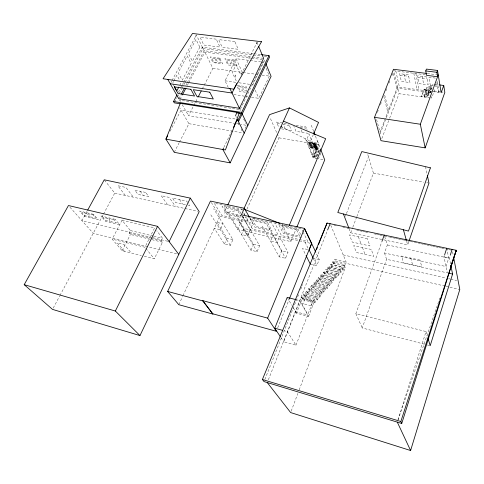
<?xml version="1.0" encoding="UTF-8"?>
<svg xmlns="http://www.w3.org/2000/svg" width="484" height="484" viewBox="0 0 484 484"><rect width="100%" height="100%" fill="white"/><g stroke="black" fill="none" stroke-linecap="round" stroke-linejoin="round"><path stroke-width="0.36" stroke-dasharray="2.42 1.81" d="M448.251 249.496L446.913 249.212L448.722 258.141L446.048 266.545L384.49 253.011L387.375 244.922L384.744 236.718M397.969 419.967L426.023 331.558L355.879 313.705L381.67 242.181M450.531 263.859L449.358 258.032L450.041 255.879M384.49 253.011L386.571 259.279L447.361 272.891L443.961 256.871L444.421 255.437M398.017 419.979L439.859 298.053M349.085 228.666L350.676 232.786L407.661 244.934L408.883 241.383M424.347 344.184L362.25 327.971L386.571 259.279M433.979 89.498L434.239 90.986L431.631 98.185L431.105 95.233M426.567 95.294L429.199 88.1L426.573 87.749L423.93 94.937L428.788 95.596L433.041 84.077M433.319 85.674L430.881 85.353L428.237 92.577L430.687 92.91L431.407 90.938M424.25 96.637L426.888 89.461L424.202 89.104L421.558 96.268L426.882 97L426.301 93.86L428.939 86.654L431.159 86.945L428.528 94.162M426.882 97L429.508 89.812L432.502 87.828M430.173 97.986L424.353 97.181L426.985 90.012M425.394 74.754L393.819 70.767L399.046 93.702L421.667 96.812L424.202 89.104M343.096 270.09L341.771 267.035L330.336 264.379L331.728 267.434L343.096 270.09L346.145 261.995L330.79 225.314M291.193 411.158L297.848 393.474M299.185 389.935L345.274 267.555L343.973 264.5L332.587 261.874L329.471 269.969L340.887 272.649L343.973 264.5M336.41 277.864L339.544 269.594L328.061 266.908L324.891 275.118L336.41 277.864L335.019 274.809L323.433 272.062L320.202 280.387L331.824 283.194L335.019 274.809M338.661 275.245L337.3 272.183L325.762 269.473L327.19 272.528L338.661 275.245L341.771 267.035M329.495 285.911L332.72 277.459L321.08 274.676L317.813 283.067L329.495 285.911L328.037 282.85L316.288 280.006L312.96 288.518L324.746 291.428L328.037 282.85M350.676 232.786L352.546 227.867M352.818 227.165L356.563 217.334M356.829 216.632L373.43 173.091L367.665 154.196M321.08 274.676L322.556 277.737L334.129 280.514L337.3 272.183M327.136 288.652L330.391 280.139L318.696 277.326L315.405 285.778L327.136 288.652L325.653 285.596L313.85 282.716L310.492 291.295L322.332 294.236L325.653 285.596M317.413 299.959L320.801 291.187L308.889 288.24L305.471 296.94L317.413 299.959L315.828 296.904L303.807 293.891L302.07 298.295L314.11 301.351L315.828 296.904M319.888 297.079L323.239 288.373L311.387 285.463L307.993 294.103L319.888 297.079L318.327 294.03L306.366 291.047L302.911 299.814L314.915 302.869L318.327 294.03M331.728 267.434L334.813 259.4L346.145 261.995M381.803 138.587L389.348 118.949M389.614 118.247L399.046 93.702M345.274 267.555L333.954 264.929L335.485 260.93L334.813 259.4M308.55 316.385L314.261 301.629L302.228 298.58L296.45 313.209L308.55 316.385L299.693 300.594L296.553 299.79M380.073 133.971L386.069 118.459M386.341 117.757L397.781 88.148L430.639 92.632M327.19 272.528L330.336 264.379M345.401 216.294L346.211 214.194M346.483 213.498L368.475 156.846M295.966 345.189L313.45 300.104L301.381 297.049L283.697 341.764L295.966 345.189L287.399 331.667L284.223 330.802M322.556 277.737L325.762 269.473M310.317 264.143L316.802 265.662L319.222 259.527L316.082 252.884M377.441 112.391L378.264 110.291M380.472 104.689L381.295 102.59M385.905 90.871L387.012 88.064M388.948 83.151L389.777 81.046M391.986 75.431L392.814 73.32M268.366 379.777L327.347 230.686M264.863 379.492L299.051 293.51M300.715 289.329L302.657 284.447M277.731 327.789L289.48 298.561M262.249 226.125L279.226 256.853L285.506 258.323L287.992 252.315L279.57 236.404L276.969 242.557L270.52 241.093L273.133 234.97L281.73 250.869L287.992 252.315M228.152 213.704L241.141 216.523L237.565 210.389L224.449 207.582L237.741 229.634L290.872 241.577L296.371 228.315M279.226 256.853L281.73 250.869M320.886 153.023L318.46 158.812L324.734 159.932M314.098 156.199L317.099 149.126L316.663 148.001L314.86 147.687L311.859 154.765L313.668 155.08L314.491 157.179L316.294 157.5L319.265 150.421L318.835 149.302L317.044 148.987L314.043 156.06L315.852 156.38L316.294 157.5M314.491 157.179L317.468 150.113M315.852 156.38L318.835 149.302M319.222 150.312L316.246 157.385M315.199 148.546L317.849 149.005L315.677 143.379L313.003 142.925L315.302 148.818L312.313 155.884L313.106 157.863L316.657 158.492L312.313 155.884L314.11 156.199M313.668 155.08L316.663 148.001M313.106 157.863L318.708 144.607L315.266 135.611M313.366 134.516L310.48 141.249L282.311 127.298M232.52 219.585L250.984 250.234L257.071 251.662L259.618 245.763L241.697 214.842M250.984 250.234L253.543 244.359L235.309 213.462M249.75 217.764L252.975 223.451L247.487 235.865L238.648 220.934M250.422 229.894L247.754 235.926L241.504 234.504L244.184 228.502L310.129 243.234M232.937 239.604L227.038 238.237L216.989 222.428L223.039 223.777L220.317 229.694L214.255 228.321L224.425 244.009L230.336 245.394L232.937 239.604L213.656 208.779M237.741 229.634L243.591 216.62M243.9 215.931L245.745 211.823M246.979 209.082L279.008 137.849L277.489 134.425M224.425 244.009L227.038 238.237M178.808 304.696L182.607 296.51M182.922 295.827L219.881 216.185L210.867 201.713M227.522 205.555L224.05 213.069L243.761 209.076M251.48 97.23L258.855 98.343L269.394 76.115L265.643 67.119M245.225 128.526L246.725 125.356L240.832 124.376M223.808 147.493L230.584 133.427M230.904 132.755L231.872 130.747M144.256 256.272L154.317 258.813L162.461 242.224L161.293 240.711L162.509 238.243L156.792 230.765M241.365 74.125L256.018 44.425M242.067 72.963L240.935 75.25L236.119 64.759L232.259 72.473L236.857 82.244M228.291 87.507L225.012 80.78L236.107 58.685L249.496 60.427M174.258 152.321L179.026 142.998M179.364 142.332L188.899 123.692L179.661 107.757M162.461 242.224L130.432 234.48L129.192 232.967L130.426 230.559L122.016 220.25L112.149 239.156L122.131 250.682L141.382 255.546M122.131 250.682L130.432 234.48M235.678 123.517L188.536 115.67L193.334 106.335M193.679 105.669L195.391 102.336M195.736 101.67L197.793 97.671M202.251 89.002L212.881 68.335L197.042 36.415M170.041 131.225L181.034 110.122L236.24 119.173M178.862 98.772L180.968 94.767M185.88 85.426L186.939 83.423M187.29 82.758L204.139 50.729L251.74 56.84M179.981 99.45L182.081 95.451M187.332 85.45L188.379 83.454M188.73 82.788L204.835 52.127L250.863 58.074M178.421 92.244L180.169 88.929M180.52 88.27L183.327 82.964M183.678 82.304L202.245 47.172L253.235 53.627M174.639 102.197L177.09 97.562M177.434 96.903L178.832 94.253M179.183 93.593L181.627 88.959M181.978 88.294L184.773 83M185.124 82.334L202.941 48.575L202.245 47.172M179.782 85.257L181.101 82.764M53.216 308.066L59.593 296.154M59.943 295.494L103.098 214.842M103.449 214.182L114.732 193.104L104.242 179.8M170.973 82.455L171.675 81.137M172.032 80.477L195.336 37.086M172.861 82.697L173.532 81.445M173.871 80.822L176.89 75.183L179.346 79.606M86.975 211.423L81.941 220.65L152.285 237.565M427.221 73.507L437.506 74.802M253.985 53.724L260.731 54.577M202.941 48.575L261.33 56.011M264.325 56.392L267.313 56.773M435.406 78.105L428.897 77.277L431.413 91.458L397.497 86.908L380.019 132.072L376.364 118.701M399.966 75.177L408.678 76.297M417.952 77.482L427.045 78.65M252.485 56.937L262.897 58.274M251.607 58.165L262.001 59.508M434.469 84.264L438.752 84.821M250.234 60.53L260.646 61.885M261.39 61.982L263.623 62.273L252.775 84.767L253.38 86.122M424.305 89.655L429.713 90.375L429.508 89.812M434.239 90.986L439.889 91.742M440.597 91.833L444.13 92.305M432.829 91.645L440.458 92.674M426.301 93.86L430.361 94.41M212.881 68.335L242.345 72.394L236.107 58.685M243.077 72.491L254.772 74.1M255.504 74.203L258.432 74.609M262.086 75.111L269.394 76.115M225.012 80.78L238.164 82.667M238.89 82.77L251.311 84.555M237.208 85.372L246.253 86.684L247.493 89.383M247.094 91.119L244.039 90.671L242.387 87.12L245.455 87.562L246.822 90.526M245.327 92.208L239.38 91.325L236.833 85.94M233.784 94.568L245.582 96.346M246.32 96.455L247.79 96.679M282.644 123.063L276.509 122.071L279.31 128.484M284.011 123.287L286.758 123.729M296.105 125.332L305.858 126.911L307.128 130.16M277.12 123.468L280.52 124.025M289.402 125.465L283.243 124.467L285.385 129.488M300.098 127.207L306.372 128.23M281.337 128.817L291.501 130.498L288.815 124.067M308.393 133.372L295.978 131.321L293.873 126.197M236.416 123.638L240.094 124.249M308.804 142.617L311.775 143.119M313.16 143.331L315.834 143.784M279.008 137.849L318.708 144.607M313.323 143.754L315.998 144.208M309.016 143.143L311.986 143.651M313.444 144.063L316.119 144.516M313.565 144.371L316.233 144.825M309.264 143.766L312.228 144.274M313.686 144.674L316.354 145.133M188.899 123.692L242.381 132.834M313.807 144.982L316.476 145.436M309.5 144.353L312.458 144.855M313.941 145.327L316.603 145.781M309.657 144.746L312.616 145.254M314.098 145.732L316.766 146.192M309.814 145.146L312.767 145.648M314.243 146.095L316.905 146.555M310.026 145.678L312.979 146.186M314.412 146.531L317.074 146.991M314.552 146.894L317.214 147.348M310.256 146.265L313.209 146.773M314.679 147.215L317.335 147.674M310.413 146.652L313.36 147.154M314.8 147.529L317.456 147.983M310.565 147.033L313.511 147.541M314.921 147.838L317.577 148.292M310.716 147.414L313.662 147.922M315.078 148.231L317.728 148.691M373.43 173.091L423.784 182.159M426.749 182.698L428.969 183.097M334.154 225.393L336.344 225.859M342.914 227.244L350.216 228.787M356.787 230.178L358.971 230.638M359.703 230.789L361.893 231.255M362.625 231.406L364.815 231.872M365.541 232.024L367.731 232.489M374.301 233.875L376.491 234.341M377.224 234.492L379.414 234.958M380.146 235.109L382.336 235.575M384.526 236.035L388.924 236.966M389.662 237.118L391.865 237.583M392.597 237.741L394.799 238.207M395.531 238.358L397.733 238.824M398.471 238.981L400.673 239.447M401.405 239.598L403.608 240.064M404.34 240.221L406.542 240.687M407.274 240.838L409.476 241.304M410.214 241.462L420.487 243.633M421.219 243.785L423.421 244.251M424.159 244.408L426.362 244.874M427.094 245.025L429.296 245.491M430.028 245.648L432.23 246.114M432.968 246.265L435.164 246.731M435.902 246.888L438.105 247.354M438.837 247.506L441.039 247.971M441.771 248.129L445.443 248.903M448.922 249.635L450.937 250.065M443.961 256.871L449.358 258.032M387.375 244.922L448.722 258.141M227.329 212.409L241.026 215.374M253.374 218.048L255.576 218.52M185.433 204.732L175.589 202.59L172.449 198.041L186.636 201.09L187.393 202.233M188.264 205.343L189.674 205.652L187.774 202.802M250.307 219.058L267.688 222.84M114.732 193.104L197.756 211.333M219.881 216.185L252.975 223.451M301.411 237.426L283.297 233.415L279.032 225.187L298.132 229.343L300.6 234.413M343.174 254.893L445.607 277.998M448.553 278.663L450.029 278.996M450.767 279.165L456.66 280.496M307.6 249.508L302.488 248.346L305.749 254.929M335.485 260.93L445.086 286.104M445.825 286.274L459.8 289.486M253.543 244.359L259.618 245.763M312.749 258.032L319.222 259.527M333.27 263.411L344.62 266.031M331.032 265.91L342.436 268.566M328.769 268.445L340.222 271.131M122.016 220.25L154.596 227.891L144.916 247.257L112.149 239.156M326.482 271.004L337.983 273.72M324.165 273.593L335.714 276.34M321.824 276.213L333.428 278.99M130.426 230.559L153.029 235.974M153.761 236.15L162.509 238.243M153.017 237.741L169.134 241.619M129.192 232.967L150.349 238.074M151.081 238.249L161.293 240.711M319.452 278.863L331.11 281.67M317.056 281.543L328.769 284.386M314.63 284.253L326.397 287.127M312.174 286.994L323.996 289.904M176.581 253.828L93.23 233.288L69.448 206.662M309.693 289.771L321.57 292.717M307.183 292.578L319.113 295.561M304.642 295.421L316.627 298.434M300.479 303.002L312.531 306.094L306.505 294.901L302.518 305.041L307.848 314.552M427.269 344.947L430.191 345.709M295.579 311.72L307.715 314.896M283.987 225.036L288.652 226.881M315.302 148.818L319.628 151.425M124.436 251.269L117.237 242.92L124.219 244.656L131.327 253.005M145.853 248.413L154.317 258.813M125.32 195.427L117.818 185.717L125.973 187.465L133.366 197.194M140.227 191.271L143.391 195.554M167.561 204.702L161.196 195.693L169.176 197.411L175.444 206.432M179.516 199.559L182.601 204.115M280.859 337.451L283.697 341.764M210.818 214.817L230.336 245.394M238.921 220.994L257.071 251.662M287.206 297.406L291.773 305.21M293.298 307.818L296.45 313.209M240.965 213.517L238.763 209.711L222.023 206.136L227.008 214.358L243.537 217.951L242.436 216.052M241.425 214.781L250.155 229.833M242.2 210.262L241.462 208.973L214.237 203.177L221.787 215.386L248.492 221.23L245.902 216.717M243.682 212.845L245.533 216.07M180.369 101.41L179.631 100.115L240.131 109.699L264.228 59.798L265.087 61.867M182.226 104.653L188.536 115.67M172.885 83.956L173.956 85.837M250.288 219.028L254.941 227.22L272.093 231.019L267.67 222.803M301.381 297.049L302.911 299.814M303.807 293.891L305.471 296.94M268.868 227.577L285.506 258.323M306.366 291.047L307.993 294.103M313.45 300.104L314.11 301.351M314.261 301.629L314.915 302.869M308.889 288.24L310.492 291.295M311.387 285.463L312.96 288.518M281.99 224.243L290.872 241.577M313.85 282.716L315.405 285.778M320.801 291.187L322.332 294.236M303.25 232.296L301.623 229.035L274.743 223.209L281.464 235.557L307.794 241.425L303.571 232.949M238.061 122.821L239.078 124.848M241.099 128.907L242.109 130.934M316.288 280.006L317.813 283.067M235.865 116.348L236.464 117.552M318.696 277.326L320.202 280.387M323.239 288.373L324.746 291.428M239.465 108.331L241.02 111.526M243.591 118.925L245.787 123.426M313.299 258.42L316.802 265.662M305.029 242.091L308.241 248.734M323.433 272.062L324.891 275.118M330.391 280.139L331.824 283.194M328.061 266.908L329.471 269.969M332.72 277.459L334.129 280.514M255.207 90.193L258.855 98.343M355.879 313.705L362.25 327.971M332.587 261.874L333.954 264.929M270.502 118.683L277.187 133.741M339.544 269.594L340.887 272.649M257.016 42.398L258.456 45.871M301.133 129.779L302.191 132.41M312.101 154.196L306.463 140.088L309.094 133.983L314.654 148.183M305.452 138.757L311.859 154.765M311.992 142.229L314.673 149.072M317.419 140.771L320.293 148.298M311.303 125.235L313.68 131.46M362.468 247.53L365.039 254.427M358.366 236.803L361.052 243.996M426.023 331.558L427.275 335.805M410.71 258.045L412.652 264.96M406.651 241.322L407.661 244.934M383.776 96.286L387.763 112.07M384.707 95.1L388.489 110.189M393.256 73.356L396.789 88.735M395.821 71.021L399.451 87.168M403.989 74.227L405.646 81.965M425.509 166.665L427.166 174.524M413.796 73.29L417.026 89.528M415.889 73.556L419.065 89.8M421.558 96.268L421.667 96.812M452.558 251.795L453.254 255.425M423.93 94.937L424.353 97.181M422.175 76.387L423.645 84.246M428.237 92.577L428.788 95.596M426.573 87.749L426.888 89.461M430.403 91.325L430.687 92.91M428.939 86.654L429.199 88.1M430.881 85.353L431.159 86.945M435.824 84.44L436.32 87.392L435.775 87.32L435.527 85.843M437.227 81.342L439.079 92.486M436.84 82.462L438.498 92.408M235.393 75.044L235.006 75.813L235.672 77.234L236.053 76.46L235.393 75.044M191.132 63.471L182.25 80.211L178.136 72.739L187.157 55.896L191.132 63.471M199.856 47.148L192.414 61.184L188.427 53.53L195.99 39.416L199.856 47.148M216.269 39.174L199.989 37.201L203.849 45.03L219.978 47.051L216.269 39.174M234.831 41.576L218.653 39.615L222.241 47.293L238.273 49.301L234.831 41.576M426.743 76.968L417.631 75.806L419.15 83.659L428.159 84.839L426.743 76.968M408.363 74.784L399.633 73.671L401.333 81.403L409.972 82.534L408.363 74.784M234.304 59.992L224.86 58.752L227.764 64.898L237.13 66.163L234.304 59.992M219.911 58.195L210.189 56.918L212.978 62.581L222.628 63.876L219.911 58.195M229.047 60.27L226.433 59.925L228.194 63.658L230.789 64.009L229.047 60.27M219.325 59.042L215.882 58.588L217.655 62.236L221.079 62.696L219.325 59.042M233.548 60.911L230.578 60.518L232.253 64.13L235.212 64.523L233.548 60.911M214.969 58.576L211.798 58.159L213.71 62.055L216.862 62.478L214.969 58.576M240.808 86.842L238.116 86.448L239.846 90.127L242.532 90.52L240.808 86.842M316.215 142.943L307.788 141.516L310.516 148.352L318.853 149.798L316.215 142.943M311.605 142.689L308.635 142.187L310.867 147.795L313.814 148.304L311.605 142.689M367.374 238.733L349.442 234.885L352.243 242.073L369.939 245.933L367.374 238.733M145.684 192.444L134.8 190.103L138 194.387L148.818 196.734L145.684 192.444M271.415 222.598L245.394 216.959L252.69 229.259L278.197 234.94L271.415 222.598M296.704 229.985L281.494 226.669L284.652 232.798L299.711 236.125L296.704 229.985M266.357 223.457L252.745 220.486L256.193 226.597L269.673 229.573L266.357 223.457M419.991 260.083L401.514 256.024L403.583 262.933L421.812 266.999L419.991 260.083M371.301 249.472L353.713 245.612L356.399 252.497L373.763 256.369L371.301 249.472M115.259 219.331L100.956 215.967L105.579 221.412L119.772 224.788L115.259 219.331M93.587 214.321L79.648 211.048L84.428 216.469L98.264 219.754L93.587 214.321M86.515 213.39L81.802 212.282L84.7 215.574L89.389 216.687L86.515 213.39M93.176 214.963L88.433 213.843L91.294 217.141L96.02 218.26L93.176 214.963M107.72 218.435L102.989 217.322L105.53 220.353L110.243 221.472L107.72 218.435M113.879 219.893L108.918 218.726L111.477 221.781L116.414 222.949L113.879 219.893"/><path stroke-width="0.73" d="M267.259 382.566L290.66 412.574L410.595 450.531L459.8 289.486L453.81 258.329M450.828 265.317L452.582 274.059L430.191 345.709L428.11 338.637M401.744 423.476L456.255 250.282L327.069 223.057L262.395 379.504L264.034 381.58L401.744 423.476L400.843 421.504L456.255 250.282L456.424 251.22M450.271 255.159L452.098 249.405M444.651 254.723L446.72 248.274M450.87 265.97L456.255 250.282M409.131 240.669L428.969 183.097L427.318 175.238M426.471 73.417L393.48 69.272L374.543 117.309L380.993 140.687L425.164 147.88L444.838 92.402L443.749 85.474L439.466 84.918M443.749 85.474L441.148 92.765L437.524 70.452L426.428 69.085L425.745 70.924L426.543 75.335L437.572 76.732L436.846 72.304L437.524 70.452M381.924 241.474L384.223 235.103M425.164 147.88L420.324 124.243L438.244 74.893M235.563 115.749L236.833 112.379M327.626 229.991L330.118 223.699M316.53 249.562L317.359 247.469M318.472 244.68L327.069 223.057M289.48 298.561L311.587 243.561L304.533 228.424L241.425 214.781L244.366 208.271L210.473 201.084L167.639 291.447L178.808 304.696L212.912 314.074L202.675 300.624L212.912 314.074M312.985 257.766L309.161 249.865L311.69 243.579L304.43 228.406M280.454 336.834L274.773 328.212L287.206 297.406L295.839 299.608M213.008 313.856L276.328 331.268L267.652 318.115L304.533 228.424M296.946 226.923L324.734 159.932L320.559 148.981M289.232 225.496L325.678 138.684L283.467 121.145M313.656 133.844L318.563 122.398L289.45 107.902L269.57 114.629L227.843 204.871M244.075 208.392L289.45 107.902M167.633 135.841L165.921 139.138L225.393 149.967L239.368 112.784L180.278 103.316L165.921 139.138L174.258 152.321L230.16 162.872L271.094 76.351L265.946 63.936M178.778 254.372L157.578 226.337L68.444 205.543L24.2 284.671L52.508 309.385L139.973 335.575L199.196 211.647L190.327 198.131L104.242 179.8L87.695 210.104M238.503 121.653L242.2 113.958L241.086 113.782L237.698 120.831M237.148 112.941L242.327 113.776L269.564 57.058L268.983 55.624L261.481 54.674M223.487 148.158L222.84 149.502L230.16 162.872M233.488 127.395L237.36 119.354L244.22 133.148M242.327 113.776L241.661 112.409L268.983 55.624M167.791 79.449L178.862 98.772L239.465 108.331L263.635 58.37L258.746 46.567M169.134 241.619L190.327 198.131M236.7 83.575L232.036 93.025L170.265 83.768M256.351 43.748L257.016 42.398M139.973 335.575L115.343 311.031L157.578 226.337M198.137 97.006L201.223 91.004M181.319 94.102L184.477 88.094M182.432 94.785L185.929 88.118M180.211 103.806L174.294 102.856L173.514 101.525L177.017 94.894M178.79 87.12L176.811 90.859L174.313 86.467M195.687 36.427L196.395 35.114M425.745 70.924L436.846 72.304M374.543 117.309L420.324 124.243M173.514 101.525L241.661 112.409M448.662 273.182L452.582 274.059M202.675 300.624L267.652 318.115M167.639 291.447L202.572 300.854M274.773 328.212L282.771 330.403M24.2 284.671L115.343 311.031M262.395 379.504L400.843 421.504M244.456 209.354L279.909 223.414M280.986 126.645L282.311 127.298M244.366 208.271L249.03 216.493M306.076 255.588L310.317 264.143M229.894 88.614L239.465 108.331M242.2 113.958L247.82 125.537M311.69 243.579L315.768 252.218M397.285 422.121L410.595 450.531M343.428 213.995L348.825 227.982M313.947 132.156L315.005 134.921M403.408 229.755L406.445 240.596M430.415 167.833L408.466 231.086L337.796 212.512L361.784 151.577L430.415 167.833M261.523 41.721L233.832 89.195L163.066 78.753L192.487 33.469L261.523 41.721M190.896 89.334L174.21 86.811L177.997 93.466L194.55 96.026L190.896 89.334M209.772 92.19L193.273 89.691L196.946 96.455L213.305 98.99L209.772 92.19"/></g></svg>
